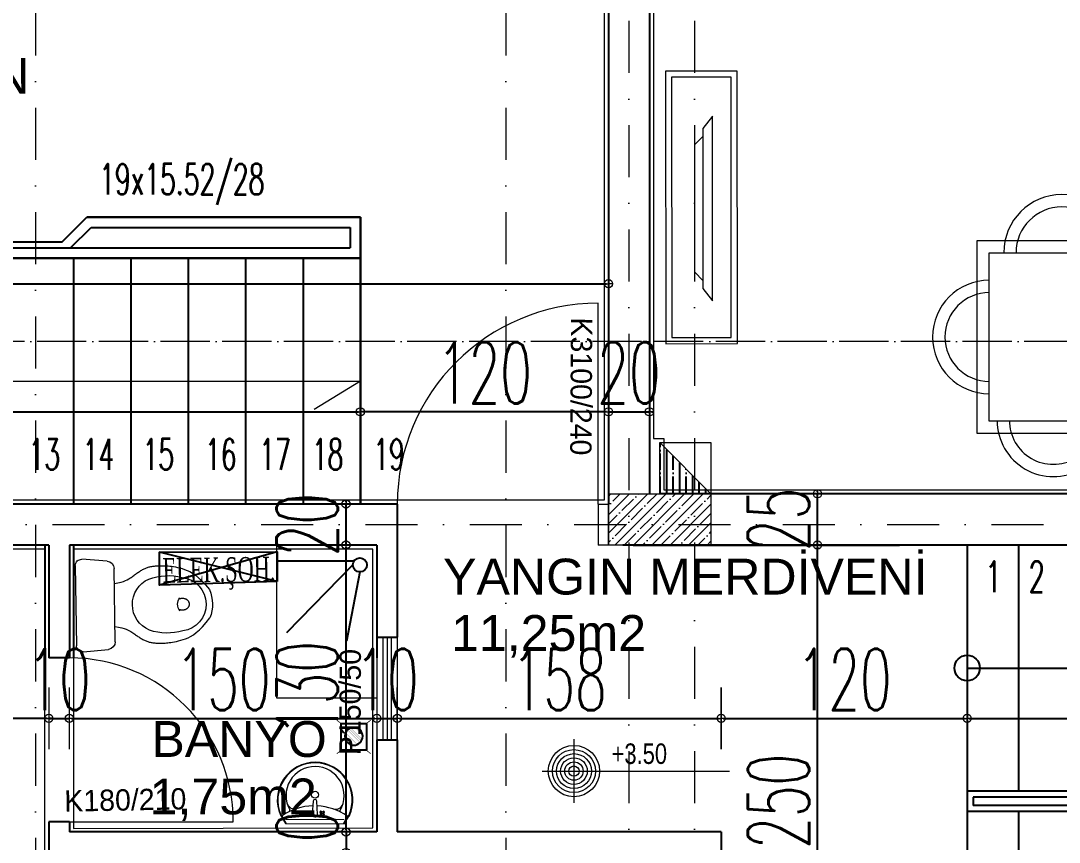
# Model space of a CAD drawing. Header units: millimetres. Extents: x -16104 to 67872, y -88009 to 12107.
# Drawn here: x 19311 to 19817, y 10345 to 10746 of the extents above; entities that cross this region are included whole.
import ezdxf

# ---------------------------------------------------------------- set-up
doc = ezdxf.new("R2010")
doc.units = ezdxf.units.MM
for name, pattern in [('ACAD_ISO04W100', [30, 24, -3, 0, -3]), ('ACAD_ISO07W100', [3, 0, -3]), ('DASHDOTX2', [50.8, 25.4, -12.7, 0, -12.7])]:
    doc.linetypes.add(name, pattern=pattern)
doc.layers.get('0').update_dxf_attribs({"color": 241})
for name, color, linetype, lineweight in [('AKS', 1, 'ACAD_ISO07W100', 5), ('akslar', 144, 'Continuous', 20), ('baca', 46, 'Continuous', 5), ('duvar', 123, 'Continuous', 25), ('emsal&kolon', 1, 'Continuous', 5), ('kapı', 3, 'Continuous', 5), ('kolon', 1, 'Continuous', 5), ('KOTLAR', 5, 'Continuous', 20), ('merdiven', 4, 'Continuous', 25), ('OLCU', 54, 'Continuous', 13), ('PASEMCON', 2, 'Continuous', 9), ('pencere', 5, 'Continuous', 5), ('POZ', 36, 'Continuous', 18), ('SıVA', 40, 'Continuous', 9), ('tefriş', 30, 'Continuous', 5), ('YAZI', 22, 'Continuous', 18), ('ÖLÇÜ', 252, 'Continuous', 20)]:
    doc.layers.add(name, color=color, linetype=linetype, lineweight=lineweight)
doc.layers.add('tarama korıdor', color=33, linetype='Continuous')
doc.styles.add('DIM', font='Txttw.shx', dxfattribs={"width": 0.6})
doc.styles.add('DIN', font='times.ttf', dxfattribs={"width": 0.6})
doc.styles.add('M2', font='stylu.ttf', dxfattribs={"height": 10})
doc.styles.add('TSIMPLEX', font='tsimplex', dxfattribs={"width": 0.8})
doc.dimstyles.new('50', dxfattribs={"dimscale": 0, "dimtxt": 30, "dimasz": 1, "dimexe": 0, "dimexo": 2, "dimgap": 4, "dimtad": 1, "dimdec": 0, "dimzin": 0, "dimdsep": 46, "dimtxsty": 'DIM', "dimblk1": 'DOT', "dimblk2": 'DOT', "dimsah": 1, "dimcen": 1.5, "dimdle": 3, "dimse1": 1, "dimse2": 1, "dimclrd": 256, "dimclre": 9, "dimclrt": 256, "dimadec": 0, "dimazin": 0, "dimtfac": 0.24, "dimtdec": 0, "dimtix": 1, "dimtmove": 2, "dimatfit": 3, "dimldrblk": 'DOT', "dimfxl": 0, "dimtolj": 1, "dimtzin": 15, "dimarcsym": 0})

# ---------------------------------------------------------------- blocks, each defined once
blk = doc.blocks.new('lavabo')
at = {"layer": 'tefriş', "linetype": 'Continuous'}
for p, q in [((-22.77, -4.94), (-19.92, 0)), ((-22.43, -5.14), (-19.46, 0)), ((-19.92, 0), (19.92, 0)), ((19.46, 0), (22.43, -5.14)), ((19.92, 0), (22.77, -4.94)), ((19.92, -2.7), (-19.92, -2.7)), ((-6.25, -5.54), (-6.77, -6.08)), ((-6.77, -6.08), (-6.31, -7.1)), ((-6.51, -5.81), (-3.84, -8.34)), ((-6.44, -8.41), (-3.91, -5.74)), ((-5.2, -5.94), (-6.25, -5.54)), ((-4.18, -5.48), (-5.2, -5.94)), ((-3.64, -6), (-4.18, -5.48)), ((-4.04, -7.04), (-3.64, -6)), ((-1.17, -15.33), (-1.76, -6.54)), ((1.76, -6.26), (1.14, -15.33)), ((3.38, -5.9), (3.91, -5.38)), ((3.81, -6.94), (3.38, -5.9)), ((3.38, -7.98), (3.81, -6.94)), ((6.25, -8.24), (3.65, -5.64)), ((6.25, -5.64), (3.65, -8.24)), ((3.91, -5.38), (4.95, -5.81)), ((4.95, -5.81), (5.99, -5.38)), ((5.99, -5.38), (6.51, -5.9)), ((6.51, -5.9), (6.08, -6.94)), ((6.08, -6.94), (6.51, -7.98)), ((-6.31, -7.1), (-6.71, -8.15)), ((-6.71, -8.15), (-6.17, -8.66)), ((-6.17, -8.66), (-5.15, -8.21)), ((-5.15, -8.21), (-4.1, -8.61)), ((-4.1, -8.61), (-3.58, -8.07)), ((-3.58, -8.07), (-4.04, -7.04)), ((3.91, -8.51), (3.38, -7.98)), ((4.95, -8.08), (3.91, -8.51)), ((5.99, -8.51), (4.95, -8.08)), ((6.51, -7.98), (5.99, -8.51))]:
    blk.add_line(p, q, dxfattribs=at)
at = {"layer": 'tefriş', "linetype": 'Continuous', "extrusion": (0, 0, -1)}
for centre, major_axis, ratio, start_param, end_param in [((0, -16), (-18.1, -18.1), 1, 5.497787, 7.48683), ((0, -16), (-17.82, -17.82), 1, 5.497787, 7.48683), ((-22.66, -5.93), (-0.566, -0.566), 1, 1.203644, 1.828723), ((-23.47, -4.54), (-0.566, 0.566), 1, 2.879793, 3.399519), ((-22.66, -5.93), (-0.283, 0.283), 1, -0.367152, 0.257926), ((-23.47, -4.54), (-0.849, -0.849), 1, 4.45059, 4.970315), ((-22.3, -6.09), (-0.566, -0.566), 1, 1.828723, 2.945097), ((-0.28, 26.67), (-27.35, -27.35), 1, 5.526576, 6.089571), ((0, -6.4), (-1.25, -1.25), 1, 0.7034, 3.844992), ((0, -16), (-18.1, -18.1), 1, 3.508745, 5.497787), ((0, -16), (-17.82, -17.82), 1, 3.508745, 5.497787), ((0.28, 26.67), (-27.35, -27.35), 1, 4.906004, 5.469573), ((22.3, -6.09), (-0.566, 0.566), 1, 0.196496, 1.31287), ((23.47, -4.54), (-0.849, 0.849), 1, 4.454463, 4.974188), ((23.47, -4.54), (-0.566, -0.566), 1, 6.025259, 6.544985), ((22.66, -5.93), (-0.283, 0.283), 1, 1.31287, 1.937948), ((22.66, -5.93), (-0.566, 0.566), 1, 1.31287, 1.937948), ((0, -19.04), (-13.92, 13.92), 1, 3.926991, 6.023888), ((-13.8, -15.22), (-3.8, -3.8), 1, 1.128011, 2.639725), ((-17.71, -8.76), (-0.566, -0.566), 1, 2.805213, 4.453092), ((0, -19.04), (-13.92, 13.92), 1, 1.830093, 3.926991), ((13.8, -15.22), (-3.8, -3.8), 1, 2.072664, 3.584378), ((17.71, -8.76), (-0.566, -0.566), 1, 0.259297, 1.907176), ((-0.01, -19.56), (0, 2.35), 0.991954, 1.570796326779968, 7.853981633959554), ((-0.01, -15.24), (-0.82, 0.82), 1, 2.438193, 5.415789)]:
    blk.add_ellipse(centre, major_axis=major_axis, ratio=ratio, start_param=start_param, end_param=end_param, dxfattribs=at)
blk = doc.blocks.new('klozet')
at = {"layer": 'tefriş', "linetype": 'Continuous'}
for p, q in [((3.25, 22.57), (15.54, 21.55)), ((0, -19.58), (0, 19.58)), ((18.91, 17.89), (18.91, -17.89)), ((29.64, 15.18), (30.02, 15.45)), ((30.02, 15.45), (30.4, 15.7)), ((30.4, 15.7), (30.79, 15.96)), ((30.79, 15.96), (31.18, 16.21)), ((31.18, 16.21), (31.58, 16.45)), ((31.58, 16.45), (31.98, 16.68)), ((31.98, 16.68), (32.38, 16.91)), ((32.38, 16.91), (32.78, 17.13)), ((32.78, 17.13), (33.18, 17.33)), ((33.18, 17.33), (33.58, 17.53)), ((33.58, 17.53), (33.97, 17.7)), ((33.97, 17.7), (34.36, 17.87)), ((34.36, 17.87), (34.75, 18.02)), ((34.75, 18.02), (35.14, 18.15)), ((35.14, 18.15), (35.54, 18.28)), ((35.54, 18.28), (35.95, 18.39)), ((35.95, 18.39), (36.37, 18.48)), ((36.37, 18.48), (36.8, 18.57)), ((36.8, 18.57), (37.26, 18.64)), ((37.26, 18.64), (37.72, 18.7)), ((37.72, 18.7), (38.2, 18.75)), ((38.2, 18.75), (38.69, 18.79)), ((38.69, 18.79), (39.18, 18.82)), ((39.18, 18.82), (39.68, 18.85)), ((39.68, 18.85), (40.18, 18.87)), ((40.18, 18.87), (40.67, 18.89)), ((40.67, 18.89), (41.16, 18.9)), ((41.16, 18.9), (41.66, 18.9)), ((41.66, 18.9), (42.17, 18.9)), ((42.17, 18.9), (42.7, 18.89)), ((42.7, 18.89), (43.26, 18.86)), ((43.26, 18.86), (43.87, 18.83)), ((43.87, 18.83), (44.52, 18.78)), ((44.52, 18.78), (45.24, 18.71)), ((45.24, 18.71), (46.03, 18.62)), ((46.03, 18.62), (46.88, 18.51)), ((46.88, 18.51), (47.8, 18.36)), ((47.8, 18.36), (48.78, 18.18)), ((48.78, 18.18), (49.81, 17.95)), ((49.81, 17.95), (50.9, 17.66)), ((50.9, 17.66), (52.04, 17.32)), ((52.04, 17.32), (53.23, 16.91)), ((53.23, 16.91), (54.46, 16.42)), ((54.46, 16.42), (55.75, 15.8)), ((55.75, 15.8), (57.1, 15.02)), ((18.91, 10.5), (20.67, 10.81)), ((20.67, 10.81), (22.16, 11.15)), ((22.16, 11.15), (23.39, 11.51)), ((23.39, 11.51), (24.42, 11.88)), ((24.42, 11.88), (25.26, 12.26)), ((25.26, 12.26), (25.97, 12.64)), ((25.97, 12.64), (26.56, 13.02)), ((26.56, 13.02), (27.09, 13.38)), ((27.09, 13.38), (27.58, 13.72)), ((27.58, 13.72), (28.03, 14.04)), ((28.03, 14.04), (28.46, 14.34)), ((28.46, 14.34), (28.87, 14.64)), ((28.87, 14.64), (29.26, 14.92)), ((29.26, 14.92), (29.64, 15.18)), ((57.1, 15.02), (58.53, 14.02)), ((58.53, 14.02), (60.05, 12.75)), ((60.05, 12.75), (61.66, 11.16)), ((61.66, 11.16), (63.38, 9.22)), ((63.38, 9.22), (65.22, 6.86)), ((50.48, 2.72), (50.35, 2.67)), ((50.64, 2.77), (50.48, 2.72)), ((50.82, 2.81), (50.64, 2.77)), ((51.02, 2.85), (50.82, 2.81)), ((51.23, 2.88), (51.02, 2.85)), ((51.44, 2.91), (51.23, 2.88)), ((51.66, 2.93), (51.44, 2.91)), ((51.87, 2.94), (51.66, 2.93)), ((52.06, 2.95), (51.87, 2.94)), ((52.26, 2.94), (52.06, 2.95)), ((52.44, 2.93), (52.26, 2.94)), ((52.61, 2.9), (52.44, 2.93)), ((52.78, 2.87), (52.61, 2.9)), ((52.94, 2.83), (52.78, 2.87)), ((53.09, 2.79), (52.94, 2.83)), ((53.25, 2.74), (53.09, 2.79)), ((53.39, 2.68), (53.25, 2.74)), ((53.54, 2.62), (53.39, 2.68)), ((53.68, 2.54), (53.54, 2.62)), ((53.81, 2.47), (53.68, 2.54)), ((53.94, 2.39), (53.81, 2.47)), ((54.07, 2.3), (53.94, 2.39)), ((54.19, 2.2), (54.07, 2.3)), ((54.31, 2.1), (54.19, 2.2)), ((54.42, 2), (54.31, 2.1)), ((54.52, 1.89), (54.42, 2)), ((54.62, 1.77), (54.52, 1.89)), ((54.72, 1.66), (54.62, 1.77)), ((54.8, 1.53), (54.72, 1.66)), ((54.88, 1.41), (54.8, 1.53)), ((54.95, 1.28), (54.88, 1.41)), ((55.02, 1.15), (54.95, 1.28)), ((55.08, 1.01), (55.02, 1.15)), ((55.13, 0.88), (55.08, 1.01)), ((55.17, 0.74), (55.13, 0.88)), ((55.21, 0.6), (55.17, 0.74)), ((55.23, 0.46), (55.21, 0.6)), ((55.25, 0.32), (55.23, 0.46)), ((55.26, 0.18), (55.25, 0.32)), ((55.27, 0.04), (55.26, 0.18)), ((55.26, -0.1), (55.27, 0.04)), ((50.35, -2.59), (50.48, -2.64)), ((50.48, -2.64), (50.64, -2.69)), ((50.64, -2.69), (50.82, -2.73)), ((50.82, -2.73), (51.02, -2.77)), ((51.02, -2.77), (51.23, -2.8)), ((51.23, -2.8), (51.44, -2.83)), ((51.44, -2.83), (51.66, -2.85)), ((51.66, -2.85), (51.87, -2.86)), ((51.87, -2.86), (52.06, -2.87)), ((52.06, -2.87), (52.26, -2.86)), ((52.26, -2.86), (52.44, -2.85)), ((52.44, -2.85), (52.61, -2.82)), ((52.61, -2.82), (52.78, -2.79)), ((52.78, -2.79), (52.94, -2.75)), ((52.94, -2.75), (53.09, -2.71)), ((53.09, -2.71), (53.25, -2.66)), ((53.25, -2.66), (53.39, -2.6)), ((53.39, -2.6), (53.54, -2.54)), ((53.54, -2.54), (53.68, -2.47)), ((53.68, -2.47), (53.81, -2.39)), ((53.81, -2.39), (53.94, -2.31)), ((53.94, -2.31), (54.07, -2.22)), ((54.07, -2.22), (54.19, -2.12)), ((54.19, -2.12), (54.31, -2.02)), ((54.31, -2.02), (54.42, -1.92)), ((54.42, -1.92), (54.52, -1.81)), ((54.52, -1.81), (54.62, -1.69)), ((54.62, -1.69), (54.72, -1.58)), ((54.72, -1.58), (54.8, -1.45)), ((54.8, -1.45), (54.88, -1.33)), ((54.88, -1.33), (54.95, -1.2)), ((54.95, -1.2), (55.02, -1.07)), ((55.02, -1.07), (55.08, -0.93)), ((55.08, -0.93), (55.13, -0.8)), ((55.13, -0.8), (55.17, -0.66)), ((55.17, -0.66), (55.21, -0.52)), ((55.21, -0.52), (55.23, -0.38)), ((55.23, -0.38), (55.25, -0.24)), ((55.25, -0.24), (55.26, -0.1)), ((61.66, -11.16), (63.38, -9.22)), ((63.38, -9.22), (65.22, -6.86)), ((18.91, -10.5), (20.67, -10.81)), ((20.67, -10.81), (22.16, -11.15)), ((22.16, -11.15), (23.39, -11.51)), ((23.39, -11.51), (24.42, -11.88)), ((24.42, -11.88), (25.26, -12.26)), ((25.26, -12.26), (25.97, -12.64)), ((25.97, -12.64), (26.56, -13.02)), ((26.56, -13.02), (27.09, -13.38)), ((27.09, -13.38), (27.58, -13.72)), ((27.58, -13.72), (28.03, -14.04)), ((28.03, -14.04), (28.46, -14.34)), ((28.46, -14.34), (28.87, -14.64)), ((28.87, -14.64), (29.26, -14.92)), ((29.26, -14.92), (29.64, -15.18)), ((29.64, -15.18), (30.02, -15.45)), ((55.75, -15.8), (57.1, -15.02)), ((57.1, -15.02), (58.53, -14.02)), ((58.53, -14.02), (60.05, -12.75)), ((60.05, -12.75), (61.66, -11.16)), ((30.02, -15.45), (30.4, -15.7)), ((30.4, -15.7), (30.79, -15.96)), ((30.79, -15.96), (31.18, -16.21)), ((31.18, -16.21), (31.58, -16.45)), ((31.58, -16.45), (31.98, -16.68)), ((31.98, -16.68), (32.38, -16.91)), ((32.38, -16.91), (32.78, -17.13)), ((32.78, -17.13), (33.18, -17.33)), ((33.18, -17.33), (33.58, -17.53)), ((33.58, -17.53), (33.97, -17.7)), ((33.97, -17.7), (34.36, -17.87)), ((34.36, -17.87), (34.75, -18.02)), ((34.75, -18.02), (35.14, -18.15)), ((35.14, -18.15), (35.54, -18.28)), ((35.54, -18.28), (35.95, -18.39)), ((35.95, -18.39), (36.37, -18.48)), ((36.37, -18.48), (36.8, -18.57)), ((36.8, -18.57), (37.26, -18.64)), ((37.26, -18.64), (37.72, -18.7)), ((37.72, -18.7), (38.2, -18.75)), ((38.2, -18.75), (38.69, -18.79)), ((38.69, -18.79), (39.18, -18.82)), ((39.18, -18.82), (39.68, -18.85)), ((39.68, -18.85), (40.18, -18.87)), ((40.18, -18.87), (40.67, -18.89)), ((40.67, -18.89), (41.16, -18.9)), ((41.16, -18.9), (41.66, -18.9)), ((41.66, -18.9), (42.17, -18.9)), ((42.17, -18.9), (42.7, -18.89)), ((42.7, -18.89), (43.26, -18.86)), ((43.26, -18.86), (43.87, -18.83)), ((43.87, -18.83), (44.52, -18.78)), ((44.52, -18.78), (45.24, -18.71)), ((45.24, -18.71), (46.03, -18.62)), ((46.03, -18.62), (46.88, -18.51)), ((46.88, -18.51), (47.8, -18.36)), ((47.8, -18.36), (48.78, -18.18)), ((48.78, -18.18), (49.81, -17.95)), ((49.81, -17.95), (50.9, -17.66)), ((50.9, -17.66), (52.04, -17.32)), ((52.04, -17.32), (53.23, -16.91)), ((53.23, -16.91), (54.46, -16.42)), ((54.46, -16.42), (55.75, -15.8)), ((15.54, -21.55), (3.25, -22.57))]:
    blk.add_line(p, q, dxfattribs=at)
for centre, start, end in [((3, 19.58), 85.2364, 180), ((3, -19.58), 180, 274.7636)]:
    blk.add_arc(centre, 3, start, end, dxfattribs=at)
for centre, major_axis, start_param, end_param in [((15.23, 17.89), (2.6, 2.6), 5.497787, 6.985442), ((41.09, 0), (-9.59, 9.59), -0.381645, 1.952441), ((44.74, -13.39), (-19.37, 19.37), -1.051849, -0.451182), ((50.37, 0), (9.28, 9.28), 4.048178, 6.947396), ((49, 0), (-12.46, 12.46), 3.526763, 4.327219), ((54.6, 0.04), (-3.54, 3.54), 0.094871, 1.475925), ((44.74, 13.39), (-19.37, 19.37), 2.021978, 2.622645), ((15.23, -17.89), (-2.6, 2.6), 2.439336, 3.926991)]:
    blk.add_ellipse(centre, major_axis=major_axis, ratio=1, start_param=start_param, end_param=end_param, dxfattribs=at)
blk = doc.blocks.new('DOT')
for p, q in [((0, 15), (0, -15)), ((-2, 0), (0, 0)), ((2, 0), (0, 0))]:
    blk.add_line(p, q)
blk.add_circle((0, 0), 2)
blk = doc.blocks.new('*D4495')
at = {"layer": 'Defpoints', "color": 0, "transparency": 16777216}
for p in [(18844.26, 10490.04), (19324.26, 10490.04), (19324.26, 10405.5)]:
    blk.add_point(p, dxfattribs=at)
at = {"layer": 'OLCU', "lineweight": -2, "transparency": 16777216}
blk.add_line((18845.26, 10405.5), (19323.26, 10405.5), dxfattribs=at)
at = {"layer": 'OLCU', "lineweight": -2, "transparency": 16777216, "rotation": 180}
blk.add_blockref('DOT', (18844.26, 10405.5), dxfattribs=at)
at = {"layer": 'OLCU', "lineweight": -2, "transparency": 16777216}
blk.add_blockref('DOT', (19324.26, 10405.5), dxfattribs=at)
at = {"layer": 'OLCU', "transparency": 16777216, "insert": (19084.26, 10424.5), "char_height": 30, "attachment_point": 5, "style": 'DIM'}
blk.add_mtext('\\A1;480', dxfattribs=at)
blk = doc.blocks.new('*D4798')
at = {"layer": 'Defpoints', "color": 0, "transparency": 16777216}
for p in [(19324.26, 10435.04), (19334.26, 10435.04), (19334.26, 10405.48)]:
    blk.add_point(p, dxfattribs=at)
at = {"layer": 'OLCU', "lineweight": -2, "transparency": 16777216}
for p, q in [((19323.26, 10405.48), (19322.26, 10405.48)), ((19324.26, 10405.48), (19334.26, 10405.48)), ((19335.26, 10405.48), (19336.26, 10405.48))]:
    blk.add_line(p, q, dxfattribs=at)
blk.add_blockref('DOT', (19324.26, 10405.48), dxfattribs=at)
at = {"layer": 'OLCU', "lineweight": -2, "transparency": 16777216, "rotation": 180}
blk.add_blockref('DOT', (19334.26, 10405.48), dxfattribs=at)
at = {"layer": 'OLCU', "transparency": 16777216, "insert": (19329.26, 10424.48), "char_height": 30, "attachment_point": 5, "style": 'DIM'}
blk.add_mtext('\\A1;10', dxfattribs=at)
blk = doc.blocks.new('*D4496')
at = {"layer": 'Defpoints', "color": 0, "transparency": 16777216}
for p in [(19484.26, 10405.48), (19484.26, 10405.48), (19334.26, 10396.96)]:
    blk.add_point(p, dxfattribs=at)
at = {"layer": 'OLCU', "lineweight": -2, "transparency": 16777216}
blk.add_line((19335.26, 10405.48), (19483.26, 10405.48), dxfattribs=at)
at = {"layer": 'OLCU', "lineweight": -2, "transparency": 16777216, "rotation": 180}
blk.add_blockref('DOT', (19334.26, 10405.48), dxfattribs=at)
at = {"layer": 'OLCU', "lineweight": -2, "transparency": 16777216}
blk.add_blockref('DOT', (19484.26, 10405.48), dxfattribs=at)
at = {"layer": 'OLCU', "transparency": 16777216, "insert": (19409.26, 10424.48), "char_height": 30, "attachment_point": 5, "style": 'DIM'}
blk.add_mtext('\\A1;150', dxfattribs=at)
blk = doc.blocks.new('*D4528')
at = {"layer": 'Defpoints', "color": 0, "transparency": 16777216}
for p in [(19469.26, 10510.04), (19469.26, 10510.04), (19469.26, 10490.04)]:
    blk.add_point(p, dxfattribs=at)
at = {"layer": 'OLCU', "lineweight": -2, "transparency": 16777216}
for p, q in [((19469.26, 10511.04), (19469.26, 10512.04)), ((19469.26, 10490.04), (19469.26, 10510.04)), ((19469.26, 10489.04), (19469.26, 10488.04))]:
    blk.add_line(p, q, dxfattribs=at)
for p, rotation in [((19469.26, 10510.04), 270), ((19469.26, 10490.04), 90)]:
    blk.add_blockref('DOT', p, dxfattribs=dict(at, rotation=rotation))
at = {"layer": 'OLCU', "transparency": 16777216, "insert": (19450.26, 10500.04), "char_height": 30, "attachment_point": 5, "rotation": 90, "style": 'DIM'}
blk.add_mtext('\\A1;20', dxfattribs=at)
blk = doc.blocks.new('*D4529')
at = {"layer": 'Defpoints', "color": 0, "transparency": 16777216}
for p in [(19512.75, 10350.04), (19469.26, 10340.04), (19512.75, 10340.04)]:
    blk.add_point(p, dxfattribs=at)
at = {"layer": 'OLCU', "lineweight": -2, "transparency": 16777216}
for p, q in [((19469.26, 10351.04), (19469.26, 10352.04)), ((19469.26, 10350.04), (19469.26, 10340.04)), ((19469.26, 10339.04), (19469.26, 10338.04))]:
    blk.add_line(p, q, dxfattribs=at)
for p, rotation in [((19469.26, 10350.04), 270), ((19469.26, 10340.04), 90)]:
    blk.add_blockref('DOT', p, dxfattribs=dict(at, rotation=rotation))
at = {"layer": 'OLCU', "transparency": 16777216, "insert": (19450.26, 10345.04), "char_height": 30, "attachment_point": 5, "rotation": 90, "style": 'DIM'}
blk.add_mtext('\\A1;10', dxfattribs=at)
blk = doc.blocks.new('*D4530')
at = {"layer": 'Defpoints', "color": 0, "transparency": 16777216}
for p in [(19469.26, 10490.04), (19469.26, 10490.04), (19469.26, 10350.04)]:
    blk.add_point(p, dxfattribs=at)
at = {"layer": 'OLCU', "lineweight": -2, "transparency": 16777216}
blk.add_line((19469.26, 10351.04), (19469.26, 10489.04), dxfattribs=at)
for p, rotation in [((19469.26, 10490.04), 90), ((19469.26, 10350.04), 270)]:
    blk.add_blockref('DOT', p, dxfattribs=dict(at, rotation=rotation))
at = {"layer": 'OLCU', "transparency": 16777216, "insert": (19450.26, 10420.04), "char_height": 30, "attachment_point": 5, "rotation": 90, "style": 'DIM'}
blk.add_mtext('\\A1;130', dxfattribs=at)
blk = doc.blocks.new('DFG')
at = {"layer": 'tefriş'}
for points in [[(38169.15, -3228.78), (38169.11, -3095.78), (38204.11, -3095.77), (38204.15, -3228.77)], [(38172.15, -3225.78), (38172.11, -3098.78), (38201.11, -3098.77), (38201.15, -3225.77)], [(38187.31, -3200.75), (38187.26, -3122.74), (38191.96, -3116.74), (38192.02, -3206.74)]]:
    blk.add_lwpolyline(points, close=True, dxfattribs=at)
blk.add_lwpolyline([(38187.26, -3126.64), (38183.36, -3130.59), (38183.41, -3192.9), (38187.31, -3196.85)], dxfattribs=at)
blk = doc.blocks.new('rb')
at = {"layer": 'tefriş'}
for points in [[(1548.4, 487.07), (1595.5, 487.07), (1595.5, 394.92), (1548.4, 394.92)], [(1551.4, 484.07), (1592.5, 484.07), (1592.5, 397.92), (1551.4, 397.92)]]:
    blk.add_lwpolyline(points, close=True, dxfattribs=at)
for centre, radius, start, end in [((1571.95, 484.07), 12.83, 0, 180), ((1571.95, 484.07), 9.83, 0, 180), ((1551.4, 466.84), 14.18, 90, 270), ((1592.5, 466.49), 13.72, 270, 90), ((1551.4, 466.84), 11.18, 90, 270), ((1592.5, 466.49), 10.72, 270, 90), ((1551.4, 415.62), 14.18, 90, 270), ((1551.4, 415.62), 11.18, 90, 270), ((1592.29, 413.54), 13.72, 270, 90), ((1592.29, 413.54), 10.72, 270, 90), ((1571.95, 397.92), 13.83, 180, 0), ((1571.95, 397.92), 10.83, 180, 0)]:
    blk.add_arc(centre, radius, start, end, dxfattribs=at)
blk = doc.blocks.new('*D4704')
at = {"layer": 'Defpoints', "color": 0, "transparency": 16777216}
for p in [(18997.26, 10555.04), (19476.26, 10555.04), (19476.26, 10555.04)]:
    blk.add_point(p, dxfattribs=at)
at = {"layer": 'OLCU', "lineweight": -2, "transparency": 16777216}
blk.add_line((18998.26, 10555.04), (19475.26, 10555.04), dxfattribs=at)
at = {"layer": 'OLCU', "lineweight": -2, "transparency": 16777216, "rotation": 180}
blk.add_blockref('DOT', (18997.26, 10555.04), dxfattribs=at)
at = {"layer": 'OLCU', "lineweight": -2, "transparency": 16777216}
blk.add_blockref('DOT', (19476.26, 10555.04), dxfattribs=at)
at = {"layer": 'OLCU', "transparency": 16777216, "insert": (19158.25, 10575.99), "char_height": 30, "attachment_point": 5, "style": 'DIM'}
blk.add_mtext('\\A1;480', dxfattribs=at)
blk = doc.blocks.new('*D4705')
at = {"layer": 'Defpoints', "color": 0, "transparency": 16777216}
for p in [(19476.26, 10555.04), (19476.26, 10545.04), (19597.26, 10545.04)]:
    blk.add_point(p, dxfattribs=at)
at = {"layer": 'OLCU', "lineweight": -2, "transparency": 16777216}
blk.add_line((19596.26, 10555.04), (19477.26, 10555.04), dxfattribs=at)
at = {"layer": 'OLCU', "lineweight": -2, "transparency": 16777216, "rotation": 180}
blk.add_blockref('DOT', (19476.26, 10555.04), dxfattribs=at)
at = {"layer": 'OLCU', "lineweight": -2, "transparency": 16777216}
blk.add_blockref('DOT', (19597.26, 10555.04), dxfattribs=at)
at = {"layer": 'OLCU', "transparency": 16777216, "insert": (19536.76, 10574.04), "char_height": 30, "attachment_point": 5, "style": 'DIM'}
blk.add_mtext('\\A1;120', dxfattribs=at)
blk = doc.blocks.new('*D4706')
at = {"layer": 'Defpoints', "color": 0, "transparency": 16777216}
for p in [(19597.26, 10555.04), (19617.26, 10555.07), (19617.26, 10555.04)]:
    blk.add_point(p, dxfattribs=at)
at = {"layer": 'OLCU', "lineweight": -2, "transparency": 16777216}
for p, q in [((19596.26, 10555.07), (19595.26, 10555.07)), ((19597.26, 10555.07), (19617.26, 10555.07)), ((19618.26, 10555.07), (19619.26, 10555.07))]:
    blk.add_line(p, q, dxfattribs=at)
blk.add_blockref('DOT', (19597.26, 10555.07), dxfattribs=at)
at = {"layer": 'OLCU', "lineweight": -2, "transparency": 16777216, "rotation": 180}
blk.add_blockref('DOT', (19617.26, 10555.07), dxfattribs=at)
at = {"layer": 'OLCU', "transparency": 16777216, "insert": (19607.26, 10574.07), "char_height": 30, "attachment_point": 5, "style": 'DIM'}
blk.add_mtext('\\A1;20', dxfattribs=at)
blk = doc.blocks.new('*D4707')
at = {"layer": 'Defpoints', "color": 0, "transparency": 16777216}
for p in [(18847.26, 10617.54), (19597.26, 10617.54), (19597.26, 10617.54)]:
    blk.add_point(p, dxfattribs=at)
at = {"layer": 'OLCU', "lineweight": -2, "transparency": 16777216}
blk.add_line((18848.26, 10617.54), (19596.26, 10617.54), dxfattribs=at)
at = {"layer": 'OLCU', "lineweight": -2, "transparency": 16777216, "rotation": 180}
blk.add_blockref('DOT', (18847.26, 10617.54), dxfattribs=at)
at = {"layer": 'OLCU', "lineweight": -2, "transparency": 16777216}
blk.add_blockref('DOT', (19597.26, 10617.54), dxfattribs=at)
at = {"layer": 'OLCU', "transparency": 16777216, "insert": (19222.26, 10636.54), "char_height": 30, "attachment_point": 5, "style": 'DIM'}
blk.add_mtext('\\A1;750', dxfattribs=at)
blk = doc.blocks.new('Kot')
at = {"layer": 'KOTLAR'}
for p, q in [((0, 0.155), (0, -0.155)), ((-0.155, 0), (0.7586, 0))]:
    blk.add_line(p, q, dxfattribs=at)
for radius in [0.125, 0.105, 0.085, 0.065, 0.045, 0.045, 0.025]:
    blk.add_circle((0, 0), radius, dxfattribs=at)
at = {"layer": 'YAZI', "style": 'TSIMPLEX', "width": 0.8}
blk.add_attdef('KOTH', (0.1836, 0.0349), '', height=0.1, dxfattribs=at)
blk = doc.blocks.new('*D4708')
at = {"layer": 'Defpoints', "color": 0, "transparency": 16777216}
for p in [(19494.26, 10405.48), (19652.26, 10405.48), (19652.26, 10350.04)]:
    blk.add_point(p, dxfattribs=at)
at = {"layer": 'OLCU', "lineweight": -2, "transparency": 16777216}
blk.add_line((19495.26, 10405.48), (19651.26, 10405.48), dxfattribs=at)
at = {"layer": 'OLCU', "lineweight": -2, "transparency": 16777216, "rotation": 180}
blk.add_blockref('DOT', (19494.26, 10405.48), dxfattribs=at)
at = {"layer": 'OLCU', "lineweight": -2, "transparency": 16777216}
blk.add_blockref('DOT', (19652.26, 10405.48), dxfattribs=at)
at = {"layer": 'OLCU', "transparency": 16777216, "insert": (19573.26, 10424.48), "char_height": 30, "attachment_point": 5, "style": 'DIM'}
blk.add_mtext('\\A1;158', dxfattribs=at)
blk = doc.blocks.new('*D4719')
at = {"layer": 'Defpoints', "color": 0, "transparency": 16777216}
for p in [(19652.26, 10405.48), (19772.26, 10405.48), (19772.26, 10405.48)]:
    blk.add_point(p, dxfattribs=at)
at = {"layer": 'OLCU', "lineweight": -2, "transparency": 16777216}
blk.add_line((19653.26, 10405.48), (19771.26, 10405.48), dxfattribs=at)
at = {"layer": 'OLCU', "lineweight": -2, "transparency": 16777216, "rotation": 180}
blk.add_blockref('DOT', (19652.26, 10405.48), dxfattribs=at)
at = {"layer": 'OLCU', "lineweight": -2, "transparency": 16777216}
blk.add_blockref('DOT', (19772.26, 10405.48), dxfattribs=at)
at = {"layer": 'OLCU', "transparency": 16777216, "insert": (19712.26, 10424.48), "char_height": 30, "attachment_point": 5, "style": 'DIM'}
blk.add_mtext('\\A1;120', dxfattribs=at)
blk = doc.blocks.new('*D4720')
at = {"layer": 'Defpoints', "color": 0, "transparency": 16777216}
for p in [(19772.26, 10405.48), (19947.26, 10405.48), (19947.26, 10405.48)]:
    blk.add_point(p, dxfattribs=at)
at = {"layer": 'OLCU', "lineweight": -2, "transparency": 16777216}
blk.add_line((19773.26, 10405.48), (19946.26, 10405.48), dxfattribs=at)
at = {"layer": 'OLCU', "lineweight": -2, "transparency": 16777216, "rotation": 180}
blk.add_blockref('DOT', (19772.26, 10405.48), dxfattribs=at)
at = {"layer": 'OLCU', "lineweight": -2, "transparency": 16777216}
blk.add_blockref('DOT', (19947.26, 10405.48), dxfattribs=at)
at = {"layer": 'OLCU', "transparency": 16777216, "insert": (19859.76, 10424.48), "char_height": 30, "attachment_point": 5, "style": 'DIM'}
blk.add_mtext('\\A1;175', dxfattribs=at)
blk = doc.blocks.new('*D4724')
at = {"layer": 'Defpoints', "color": 0, "transparency": 16777216}
for p in [(19699.26, 10490.04), (19699.26, 10490.04), (19699.26, 10240.04)]:
    blk.add_point(p, dxfattribs=at)
at = {"layer": 'OLCU', "lineweight": -2, "transparency": 16777216}
blk.add_line((19699.26, 10241.04), (19699.26, 10489.04), dxfattribs=at)
for p, rotation in [((19699.26, 10490.04), 90), ((19699.26, 10240.04), 270)]:
    blk.add_blockref('DOT', p, dxfattribs=dict(at, rotation=rotation))
at = {"layer": 'OLCU', "transparency": 16777216, "insert": (19680.26, 10365.04), "char_height": 30, "attachment_point": 5, "rotation": 90, "style": 'DIM'}
blk.add_mtext('\\A1;250', dxfattribs=at)
blk = doc.blocks.new('*D4725')
at = {"layer": 'Defpoints', "color": 0, "transparency": 16777216}
for p in [(19699.25, 10515.04), (19699.26, 10515.04), (19699.26, 10490.04)]:
    blk.add_point(p, dxfattribs=at)
at = {"layer": 'OLCU', "lineweight": -2, "transparency": 16777216}
for p, q in [((19699.25, 10516.04), (19699.25, 10517.04)), ((19699.25, 10490.04), (19699.25, 10515.04)), ((19699.25, 10489.04), (19699.25, 10488.04))]:
    blk.add_line(p, q, dxfattribs=at)
for p, rotation in [((19699.25, 10515.04), 270), ((19699.25, 10490.04), 90)]:
    blk.add_blockref('DOT', p, dxfattribs=dict(at, rotation=rotation))
at = {"layer": 'OLCU', "transparency": 16777216, "insert": (19680.25, 10502.54), "char_height": 30, "attachment_point": 5, "rotation": 90, "style": 'DIM'}
blk.add_mtext('\\A1;25', dxfattribs=at)
blk = doc.blocks.new('A$C412C2498')
at = {"color": 5, "const_width": 0.6}
for points in [[(3.64, 24.29), (0.19, 27)], [(23.8, 24.29), (27.26, 27)], [(3.64, 2.95), (0.19, 0.24)], [(23.8, 2.95), (27.26, 0.24)]]:
    blk.add_lwpolyline(points, dxfattribs=at)
at = {"color": 5}
blk.add_lwpolyline([(23.8, 24.29), (3.64, 24.29), (3.64, 2.95), (23.8, 2.95)], close=True, dxfattribs=at)
at = {"const_width": 0.1}
for points in [[(6.68, 12.23), (14.63, 20.17)], [(6.76, 14.48), (12.37, 20.1)], [(7.15, 10.44), (16.41, 19.71)], [(7.89, 9.07), (17.79, 18.97)], [(8.8, 8), (18.86, 18.06)], [(9.96, 7.09), (19.77, 16.9)], [(11.26, 6.45), (20.41, 15.6)], [(13.03, 6.04), (20.82, 13.83)], [(14.77, 6.07), (20.78, 12.09)], [(17.41, 7.02), (19.84, 9.45)]]:
    blk.add_lwpolyline(points, dxfattribs=at)
blk.add_circle((13.74, 13.11), 7.12)
blk = doc.blocks.new('A$C5E2C1EC0')
at = {"xscale": 0.6105719971092185, "yscale": 0.6105719971092185, "zscale": 0.6105719971092185}
blk.add_blockref('A$C412C2498', (0, 0), dxfattribs=at)
blk = doc.blocks.new('90')
at = {"layer": 'duvar'}
for p, q in [((76726.22, -20900.91), (76710.05, -20843.58)), ((76711.76, -20900.91), (76726.22, -20843.58))]:
    blk.add_line(p, q, dxfattribs=at)
blk.add_lwpolyline([(76711.76, -20900.91), (76710.05, -20843.58), (76726.22, -20843.58), (76726.22, -20900.91)], close=True, dxfattribs=at)
at = {"layer": 'PASEMCON', "color": 7, "style": 'DIN', "width": 0.6}
blk.add_text('ELEK.ŞOH.', height=12.004, rotation=270.6425, dxfattribs=at).set_placement((76711.3, -20845.16))
blk = doc.blocks.new('*D4414')
at = {"layer": 'Defpoints', "color": 0, "transparency": 16777216}
for p in [(19484.26, 10405.48), (19494.26, 10405.48), (19494.26, 10405.48)]:
    blk.add_point(p, dxfattribs=at)
at = {"layer": 'OLCU', "lineweight": -2, "transparency": 16777216}
for p, q in [((19483.26, 10405.48), (19482.26, 10405.48)), ((19484.26, 10405.48), (19494.26, 10405.48)), ((19495.26, 10405.48), (19496.26, 10405.48))]:
    blk.add_line(p, q, dxfattribs=at)
blk.add_blockref('DOT', (19484.26, 10405.48), dxfattribs=at)
at = {"layer": 'OLCU', "lineweight": -2, "transparency": 16777216, "rotation": 180}
blk.add_blockref('DOT', (19494.26, 10405.48), dxfattribs=at)
at = {"layer": 'OLCU', "transparency": 16777216, "insert": (19489.26, 10424.48), "char_height": 30, "attachment_point": 5, "style": 'DIM'}
blk.add_mtext('\\A1;10', dxfattribs=at)

msp = doc.modelspace()

# ---------------------------------------------------------------- hatches: boundary and pattern name
h = msp.add_hatch()
h.set_pattern_fill('ANSI35,_O', color=256, angle=45)
h.set_pattern_definition([(90, (7205.1105, 0), (-6.35, 1e-15), []), (90, (7208.2855, 3.175), (-6.35, 1e-15), [7.9375, -1.5875, 0, -1.5875])])
h.paths.add_polyline_path([(19639.26, 10523.04), (19624.26, 10538.04), (19624.26, 10517.04), (19639.26, 10517.04)])
h.paths.add_polyline_path([(19639.26, 10523.04), (19639.26, 10517.04), (19645.26, 10517.04)])
h.paths.add_polyline_path([(19645.26, 10517.04), (19639.26, 10517.04), (19639.26, 10515.04), (19647.26, 10515.04)])
h.paths.add_polyline_path([(19624.26, 10538.04), (19622.26, 10540.04), (19622.26, 10515.04), (19639.26, 10515.04), (19639.26, 10517.04), (19624.26, 10517.04)])
at = {"layer": 'kolon'}
h = msp.add_hatch(dxfattribs=at)
h.set_pattern_fill('ANSI35,_O', color=256)
h.set_pattern_definition([(45, (10807.666, 1e-10), (-4.490128, 4.490128), []), (45, (10812.156, 1e-10), (-4.490128, 4.490128), [7.9375, -1.5875, 0, -1.5875])])
h.paths.add_polyline_path([(19597.26, 10515.04), (19597.26, 10500.04), (19637.26, 10500.04), (19637.26, 10515.04)])
h.paths.add_polyline_path([(19597.26, 10500.04), (19597.26, 10490.04), (19637.26, 10490.04), (19637.26, 10500.04)])
h.paths.add_polyline_path([(19637.26, 10500.04), (19637.26, 10490.04), (19647.26, 10490.04), (19647.26, 10500.04)])
h.paths.add_polyline_path([(19637.26, 10515.04), (19637.26, 10500.04), (19647.26, 10500.04), (19647.26, 10515.04)])

# ---------------------------------------------------------------- linework, layer by layer
at = {"color": 42}
msp.add_circle((19475.99, 10480.33), 3.43, dxfattribs=at)
at = {"layer": 'AKS', "color": 1, "linetype": 'ACAD_ISO04W100'}
msp.add_line((20516.44, 10589.37), (17908.09, 10589.37), dxfattribs=at)
at = {"layer": 'akslar', "linetype": 'DASHDOTX2'}
for p, q in [((19317.76, 11925.04), (19317.76, 9115.54)), ((19547.26, 11925.04), (19547.26, 9115.54)), ((19607.26, 11916.48), (19607.26, 9115.54)), ((19639.26, 11916.48), (19639.26, 9115.54)), ((17697.26, 10500.04), (20747.26, 10500.04))]:
    msp.add_line(p, q, dxfattribs=at)
at = {"layer": 'baca'}
msp.add_lwpolyline([(19622.26, 10540.04), (19647.26, 10540.04), (19647.26, 10515.04), (19622.26, 10515.04), (19622.26, 10540.04), (19647.26, 10515.04)], dxfattribs=at)
at = {"layer": 'duvar'}
for p, q in [((19597.26, 10760.04), (19597.26, 10510.04)), ((19617.26, 10760.04), (19617.26, 10515.04)), ((20087.26, 10515.04), (19622.26, 10515.04)), ((19494.26, 10510.04), (18952.26, 10510.04)), ((19494.26, 10510.04), (19494.26, 10445.04)), ((19324.26, 10490.04), (19266.24, 10490.04)), ((19322.26, 10490.04), (19322.26, 10435.04)), ((19324.26, 10490.04), (19324.26, 10435.04)), ((19484.26, 10490.04), (19334.26, 10490.04)), ((19339.26, 10490.04), (19334.26, 10490.04)), ((19354.26, 10490.04), (19334.26, 10490.04)), ((19339.26, 10490.04), (19334.26, 10490.04)), ((19334.26, 10490.04), (19334.26, 10435.04)), ((19334.26, 10490.04), (19334.26, 10435.04)), ((19336.26, 10490.04), (19336.26, 10435.04)), ((19484.26, 10490.04), (19484.26, 10435.04)), ((19484.26, 10490.04), (19484.26, 10445.04)), ((19739.26, 10490.04), (19604.26, 10490.04)), ((19614.26, 10490.04), (19607.26, 10490.04)), ((19609.26, 10490.04), (19739.26, 10490.04)), ((19739.26, 10490.04), (19614.26, 10490.04)), ((19739.26, 10490.04), (19614.26, 10490.04)), ((19739.26, 10490.04), (19619.26, 10490.04)), ((20067.26, 10490.04), (19639.26, 10490.04)), ((19484.26, 10445.04), (19494.26, 10445.04)), ((19334.26, 10435.04), (19324.26, 10435.04)), ((19772.26, 10430.04), (20005.95, 10430.04)), ((19484.26, 10395.04), (19494.26, 10395.04)), ((19484.26, 10395.04), (19484.26, 10350.04)), ((19494.26, 10395.04), (19494.26, 10350.04)), ((19772.26, 10370.04), (19772.26, 10360.04)), ((19324.26, 10355.04), (19324.26, 10335.04)), ((19334.26, 10355.04), (19324.26, 10355.04)), ((19334.26, 10355.04), (19334.26, 10350.04)), ((19484.26, 10350.04), (19334.26, 10350.04)), ((19652.26, 10350.04), (19494.26, 10350.04)), ((19499.26, 10350.04), (19494.26, 10350.04)), ((19609.26, 10350.04), (19604.26, 10350.04)), ((19652.26, 10350.04), (19652.26, 10240.04))]:
    msp.add_line(p, q, dxfattribs=at)
msp.add_circle((19772.26, 10430.04), 6.21, dxfattribs=at)
at = {"layer": 'emsal&kolon'}
msp.add_lwpolyline([(19597.26, 10490.04), (19597.26, 10515.04), (19647.26, 10515.04), (19647.26, 10490.04), (19597.26, 10490.04)], dxfattribs=at)
at = {"layer": 'kapı'}
for p, q in [((19592.26, 10510.04), (19592.26, 10608.04)), ((19334.26, 10355.04), (19414.26, 10355.04))]:
    msp.add_line(p, q, dxfattribs=at)
for centre, radius, start, end in [((19592.26, 10510.04), 98, 90, 180), ((19334.26, 10355.04), 80, 0, 90)]:
    msp.add_arc(centre, radius, start, end, dxfattribs=at)
at = {"layer": 'merdiven'}
for p, q in [((19330.76, 10638.04), (19342.76, 10650.04)), ((19476.26, 10650.04), (19342.76, 10650.04)), ((19342.76, 10650.04), (19476.26, 10650.04)), ((19476.26, 10510.04), (19476.26, 10650.04)), ((19476.26, 10650.04), (19476.26, 10510.04)), ((19476.26, 10510.04), (19476.26, 10650.04)), ((19476.26, 10650.04), (19476.26, 10510.04)), ((19334.83, 10635.04), (19344.83, 10645.04)), ((19344.83, 10645.04), (19471.26, 10645.04)), ((19471.26, 10645.04), (19471.26, 10635.04)), ((18977.26, 10635.04), (19471.26, 10635.04)), ((19113.76, 10638.04), (19330.76, 10638.04)), ((19476.26, 10630.04), (18972.26, 10630.04)), ((18972.26, 10630.04), (19476.26, 10630.04)), ((19336.26, 10630.04), (19336.26, 10510.04)), ((19364.26, 10630.04), (19364.26, 10510.04)), ((19392.26, 10630.04), (19392.26, 10510.04)), ((19420.26, 10630.04), (19420.26, 10510.04)), ((19448.26, 10630.04), (19448.26, 10510.04)), ((19772.26, 10490.04), (19772.26, 10370.04)), ((19797.26, 10490.04), (19797.26, 10370.04)), ((19947.26, 10370.04), (19772.26, 10370.04)), ((19944.26, 10367.04), (19775.26, 10367.04)), ((19775.26, 10367.04), (19775.26, 10363.04)), ((19944.26, 10363.04), (19775.26, 10363.04)), ((19947.26, 10360.04), (19772.26, 10360.04)), ((19772.26, 10360.04), (19772.26, 10240.04)), ((19797.26, 10360.04), (19797.26, 10240.04))]:
    msp.add_line(p, q, dxfattribs=at)
at = {"layer": 'pencere'}
for p, q in [((19484.26, 10445.04), (19484.26, 10395.04)), ((19487.26, 10445.04), (19487.26, 10395.04)), ((19489.26, 10445.04), (19489.26, 10395.04)), ((19491.26, 10445.04), (19491.26, 10395.04)), ((19494.26, 10445.04), (19494.26, 10395.04))]:
    msp.add_line(p, q, dxfattribs=at)
at = {"layer": 'SıVA'}
for points in [[(19624.26, 10812.04), (19624.07, 10758.04), (19619.26, 10758.04), (19619.26, 10542.04), (19624.26, 10542.04), (19624.26, 10517.04), (20220.26, 10517.04), (20220.26, 10600.04), (20220.26, 10982.73), (20195.26, 10982.73), (20195.26, 10997.73), (19712.26, 10997.73), (19619.26, 10997.73), (19619.26, 10852.04), (19619.26, 10852.04), (19619.03, 10812.04)], [(19595.26, 10512.04), (19595.26, 10788.04), (19482.26, 10788.04), (18952.26, 10788.04), (18849.26, 10788.04), (18849.26, 10512.04), (18967.26, 10512.04)], [(19206.26, 9732.54), (19322.26, 9732.54), (19322.26, 9970.54), (19322.26, 10245.04), (19322.26, 10488.04), (18952.26, 10488.04), (18846.26, 10488.04), (18846.26, 10435.04), (18846.26, 10352.04), (19114.26, 10352.04), (19206.26, 10352.04), (19206.26, 10060.04), (19206.26, 9970.04)], [(19482.26, 10488.04), (19336.26, 10488.04), (19336.26, 10351.76), (19482.26, 10352.04)]]:
    msp.add_lwpolyline(points, close=True, dxfattribs=at)
at = {"layer": 'tefriş', "lineweight": 25}
for p, q in [((19473.1, 10482.19), (19435.85, 10482.12)), ((19472.56, 10480.33), (19440.19, 10447.14)), ((19475.99, 10476.91), (19469.53, 10443.14))]:
    msp.add_line(p, q, dxfattribs=at)
at = {"layer": 'ÖLÇÜ'}
for p, q in [((18972.26, 10570.04), (19476.26, 10570.04)), ((19476.26, 10570.04), (19453.62, 10556.26)), ((19592.26, 10510.04), (19592.26, 10490.04)), ((19592.26, 10510.04), (19597.26, 10510.04)), ((19597.26, 10510.04), (19597.26, 10490.04)), ((19435.37, 10490.04), (19435.37, 10415.55)), ((19597.26, 10490.04), (19592.26, 10490.04)), ((19435.37, 10415.55), (19484.26, 10415.55))]:
    msp.add_line(p, q, dxfattribs=at)

# ---------------------------------------------------------------- block references
at = {"ltscale": 50, "xscale": -1, "rotation": 180}
msp.add_blockref('A$C5E2C1EC0', (19464.63, 10404.75), dxfattribs=at)
at = {"layer": 'KOTLAR', "ltscale": 0.01, "xscale": 100, "yscale": 100, "zscale": 100}
msp.add_blockref('Kot', (19580.43, 10379.76), dxfattribs=at).add_auto_attribs({'KOTH': '+3.50'})
at = {"layer": 'pencere', "xscale": 2, "yscale": 2, "zscale": 2, "rotation": 270}
msp.add_blockref('rb', (18987.22, 13735.46), dxfattribs=at)
at = {"layer": 'SıVA', "rotation": 90.11159870775342}
msp.add_blockref('90', (-1315.85, -66280.1), dxfattribs=at)
at = {"layer": 'tarama korıdor', "xscale": -1, "rotation": 180.0586309656334}
msp.add_blockref('DFG', (-18540.74, 7453.46), dxfattribs=at)
at = {"layer": 'tefriş', "xscale": -1, "rotation": 180.8402425944917}
msp.add_blockref('klozet', (19337.47, 10460.47), dxfattribs=at)
at = {"layer": 'tefriş', "xscale": -0.720000000026148, "yscale": 0.720000000030268, "zscale": 0.7200000000000002, "rotation": 179.4708559790052}
msp.add_blockref('lavabo', (19454.02, 10354.11), dxfattribs=at)

# ---------------------------------------------------------------- texts
at = {"layer": 'emsal&kolon', "char_height": 17.5, "width": 1076.8413, "attachment_point": 9}
for s, insert in [('{\\fArial|b0|i0|c162|p34;MERDİVEN}', (19314.78, 10710.23)), ('{\\fArial|b0|i0|c162|p34;YANGIN MERDİVENİ}', (19752.9, 10465.65)), ('{\\fArial|b0|i0|c162|p34;11,25m2}', (19615.59, 10435.15)), ('{\\fArial|b0|i0|c162|p34;BANYO}', (19459.87, 10386.41)), ('{\\fArial|b0|i0|c162|p34;1,75m2}', (19454.97, 10355.38))]:
    msp.add_mtext(s, dxfattribs=dict(at, insert=insert))
at = {"layer": 'OLCU', "char_height": 15, "attachment_point": 5, "style": 'DIM'}
for s, insert in [('\\A1;19x15.52/28', (19389.1, 10666.09)), ('\\A1;13', (19322.06, 10534.3)), ('\\A1;14', (19348.44, 10534.3)), ('\\A1;15', (19377.65, 10534.3)), ('\\A1;16', (19408.13, 10534.3)), ('\\A1;17', (19434.54, 10534.3)), ('\\A1;18', (19460.21, 10534.3)), ('\\A1;19', (19490.18, 10534.3)), ('\\A1;1', (19784.98, 10474.62)), ('\\A1;2', (19806.2, 10474.62))]:
    msp.add_mtext(s, dxfattribs=dict(at, insert=insert))
at = {"layer": 'POZ', "style": 'M2', "flags": 4}
for tag, p, rotation in [('K3100/240', (19579, 10601.12), 269.64), ('P150/50', (19476.37, 10387.52), 89.836), ('K180/210', (19331.9, 10359.92), 1.1392)]:
    msp.add_attdef(tag, p, 'K1 80/210', height=10.4, rotation=rotation, dxfattribs=at)

# ---------------------------------------------------------------- dimensions: what is measured, and where the dimension line sits
at = {"layer": 'OLCU'}
for p1, p2, distance, picture, middle in [((18847.26, 10617.54), (19597.26, 10617.54), 0, '*D4707', (19222.26, 10636.54)), ((19597.26, 10555.04), (19617.26, 10555.04), 0.03, '*D4706', (19607.26, 10574.07))]:
    dim = msp.add_aligned_dim(p1=p1, p2=p2, distance=distance, dimstyle='50', override={"dimscale": 1}, dxfattribs=at)
    dim.commit()
    dim.dimension.update_dxf_attribs({"geometry": picture, "text_midpoint": middle})
dim = msp.add_linear_dim(base=(19476.26, 10555.04), p1=(18997.26, 10555.04), p2=(19476.26, 10555.04), text='480', dimstyle='50', override={"dimscale": 1}, dxfattribs=at)
dim.commit()
dim.dimension.update_dxf_attribs({"geometry": '*D4704', "text_midpoint": (19158.25, 10575.99), "dimtype": 160})
dim = msp.add_linear_dim(base=(19476.26, 10555.04), p1=(19597.26, 10545.04), p2=(19476.26, 10545.04), text='120', dimstyle='50', override={"dimscale": 1}, dxfattribs=at)
dim.commit()
dim.dimension.update_dxf_attribs({"geometry": '*D4705', "text_midpoint": (19536.76, 10574.04)})
for base, p1, p2, picture, middle in [((19469.26, 10510.04), (19469.26, 10490.04), (19469.26, 10510.04), '*D4528', (19450.26, 10500.04)), ((19699.25, 10515.04), (19699.26, 10490.04), (19699.26, 10515.04), '*D4725', (19680.25, 10502.54)), ((19699.26, 10490.04), (19699.26, 10240.04), (19699.26, 10490.04), '*D4724', (19680.26, 10365.04)), ((19469.26, 10340.04), (19512.75, 10350.04), (19512.75, 10340.04), '*D4529', (19450.26, 10345.04))]:
    dim = msp.add_linear_dim(base=base, p1=p1, p2=p2, angle=90, dimstyle='50', override={"dimscale": 1}, dxfattribs=at)
    dim.commit()
    dim.dimension.update_dxf_attribs({"geometry": picture, "text_midpoint": middle})
dim = msp.add_linear_dim(base=(19469.26, 10490.04), p1=(19469.26, 10350.04), p2=(19469.26, 10490.04), angle=90, text='130', dimstyle='50', override={"dimscale": 1}, dxfattribs=at)
dim.commit()
dim.dimension.update_dxf_attribs({"geometry": '*D4530', "text_midpoint": (19450.26, 10420.04)})
for base, p1, p2, picture, middle in [((19324.26, 10405.5), (18844.26, 10490.04), (19324.26, 10490.04), '*D4495', (19084.26, 10424.5)), ((19334.26, 10405.48), (19324.26, 10435.04), (19334.26, 10435.04), '*D4798', (19329.26, 10424.48)), ((19484.26, 10405.48), (19334.26, 10396.96), (19484.26, 10405.48), '*D4496', (19409.26, 10424.48)), ((19494.26, 10405.48), (19484.26, 10405.48), (19494.26, 10405.48), '*D4414', (19489.26, 10424.48)), ((19652.26, 10405.48), (19494.26, 10405.48), (19652.26, 10350.04), '*D4708', (19573.26, 10424.48)), ((19772.26, 10405.48), (19652.26, 10405.48), (19772.26, 10405.48), '*D4719', (19712.26, 10424.48)), ((19947.26, 10405.48), (19772.26, 10405.48), (19947.26, 10405.48), '*D4720', (19859.76, 10424.48))]:
    dim = msp.add_linear_dim(base=base, p1=p1, p2=p2, dimstyle='50', override={"dimscale": 1}, dxfattribs=at)
    dim.commit()
    dim.dimension.update_dxf_attribs({"geometry": picture, "text_midpoint": middle})

doc.saveas('drawing.dxf')
